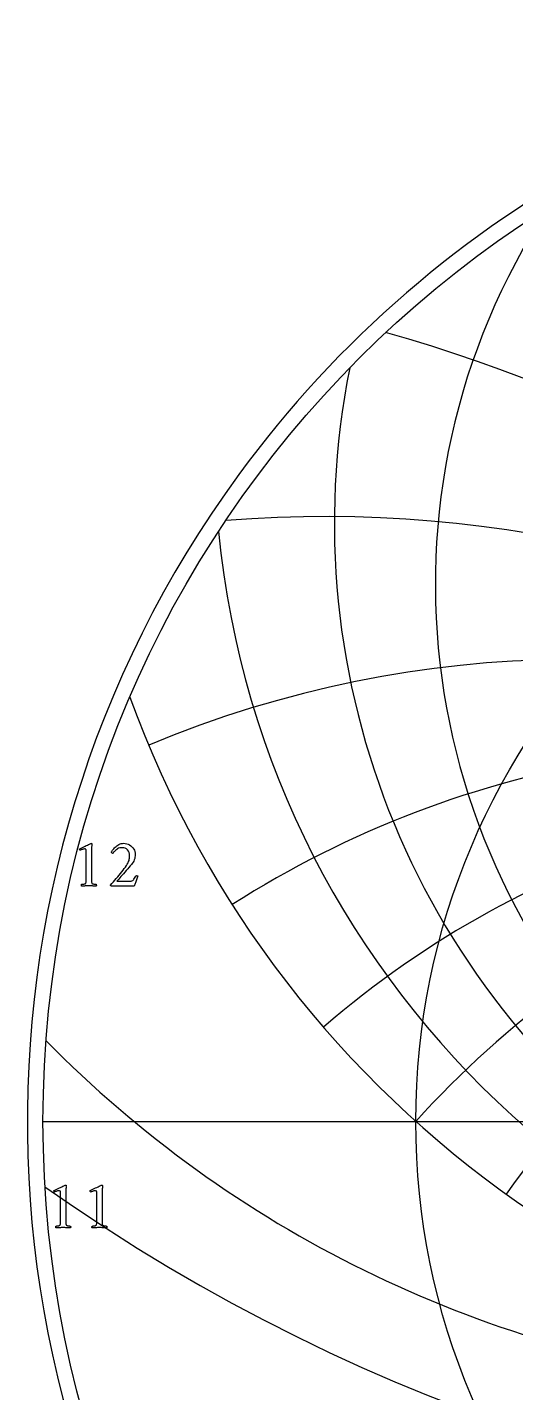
# Model space of a CAD drawing. Header units: millimetres. Extents: x -71 to 71, y -71 to 73.
# Drawn here: x -71.2 to -39.5, y -17.6 to 71.2 of the extents above; entities that cross this region are included whole.
import ezdxf

# ---------------------------------------------------------------- set-up
doc = ezdxf.new("R2010")
doc.units = ezdxf.units.MM
for name, color, linetype in [('CUT_OUTER', 1, 'Continuous'), ('ENGRAVE', 7, 'Continuous'), ('ENGRAVE_FINE', 8, 'Continuous'), ('TEXT', 5, 'Continuous')]:
    doc.layers.add(name, color=color, linetype=linetype)

msp = doc.modelspace()

# ---------------------------------------------------------------- linework, layer by layer
at = {"layer": 'CUT_OUTER'}
for centre, radius, start, end in [((-0.0002, -0.0002), 71.2199, 143.788848, 87.803032), ((-0.0008, 0.001), 71.2187, 92.196158, 143.789292)]:
    msp.add_arc(centre, radius, start, end, dxfattribs=at)
at = {"layer": 'ENGRAVE'}
msp.add_lwpolyline([(-70.2, 0), (70.2, 0)], dxfattribs=at)
for radius in [70.2, 45.9522]:
    msp.add_circle((0, 0), radius, dxfattribs=at)
for centre, radius, start, end in [((0, 34.912), 44.6795, 146.69677, 33.30323), ((0, 38.9367), 51.2495, 168.649585, 11.350415), ((0, 44.1398), 59.0705, 185.608142, 354.391858), ((0, 51.0351), 68.6745, 199.959035, 340.040965), ((0, -41.3755), 61.8348, 42, 138), ((0, -41.3755), 61.8348, 42, 138), ((-15.7182, 58.6612), 76.1564, 224.535726, 263.111304)]:
    msp.add_arc(centre, radius, start, end, dxfattribs=at)
at = {"layer": 'ENGRAVE_FINE'}
for centre, radius, start, end in [((-73.6918, -41.3755), 96.1978, 15.907198, 74.457561), ((-73.6918, -41.3755), 96.1978, 15.907198, 74.457561), ((-51.8855, -41.3755), 80.7195, 20.296793, 94.565762), ((-51.8855, -41.3755), 80.7195, 20.296793, 94.565762), ((-35.7003, -41.3755), 71.4006, 24.992282, 112.762358), ((-35.7003, -41.3755), 71.4006, 24.992282, 112.762358), ((-22.506, -41.3755), 65.8032, 30.089288, 122.535602), ((-22.506, -41.3755), 65.8032, 30.089288, 122.535602), ((-10.9031, -41.3755), 62.7887, 35.707517, 130.834526), ((-10.9031, -41.3755), 62.7887, 35.707517, 130.834526), ((10.9031, -41.3755), 62.7887, 49.165474, 144.292483), ((10.9031, -41.3755), 62.7887, 49.165474, 144.292483), ((0, 94.8287), 121.3592, 234.73332, 305.26668)]:
    msp.add_arc(centre, radius, start, end, dxfattribs=at)
at = {"layer": 'TEXT'}
for points in [[(-67.3886, 15.8104), (-67.3886, 17.5596), (-67.3898, 17.6025), (-67.3936, 17.6382), (-67.3998, 17.6667), (-67.4085, 17.688), (-67.4203, 17.7035), (-67.4357, 17.7146), (-67.4546, 17.7213), (-67.4772, 17.7235), (-67.5048, 17.7214), (-67.5392, 17.7152), (-67.5801, 17.7048), (-67.6277, 17.6903), (-67.6756, 17.6743), (-67.7174, 17.6598), (-67.7531, 17.6467), (-67.7827, 17.6349), (-67.8002, 17.6512), (-67.8126, 17.6692), (-67.8201, 17.6889), (-67.8226, 17.7102), (-67.8226, 17.7105), (-67.8226, 17.7113), (-67.8226, 17.7127), (-67.8226, 17.7146), (-67.822, 17.7226), (-67.8204, 17.729), (-67.8176, 17.7337), (-67.8137, 17.7368), (-67.7256, 17.7768), (-67.6383, 17.817), (-67.5518, 17.8576), (-67.4661, 17.8984), (-67.3845, 17.9376), (-67.31, 17.9731), (-67.2427, 18.0051), (-67.1827, 18.0335), (-67.133, 18.0567), (-67.0969, 18.0733), (-67.0743, 18.0833), (-67.0653, 18.0866), (-67.0565, 18.0866), (-67.0462, 18.0849), (-67.0377, 18.08), (-67.0307, 18.0717), (-67.0255, 18.06), (-67.0213, 18.0473), (-67.0177, 18.0357), (-67.0147, 18.0252), (-67.0122, 18.0157), (-67.0133, 18.009), (-67.0166, 17.9886), (-67.0222, 17.9547), (-67.0299, 17.9072), (-67.0377, 17.8473), (-67.0432, 17.7761), (-67.0465, 17.6934), (-67.0476, 17.5995), (-67.0476, 15.8104), (-67.0475, 15.7625), (-67.0471, 15.7163), (-67.0464, 15.6717), (-67.0454, 15.6288), (-67.0433, 15.5887), (-67.0393, 15.5525), (-67.0334, 15.5201), (-67.0255, 15.4916), (-67.018, 15.4808), (-67.0044, 15.4705), (-66.9848, 15.4608), (-66.9591, 15.4517), (-66.9299, 15.4435), (-66.8998, 15.4368), (-66.869, 15.4314), (-66.8373, 15.4274), (-66.8075, 15.4244), (-66.7825, 15.4224), (-66.7621, 15.4211), (-66.7465, 15.4207), (-66.7405, 15.4102), (-66.736, 15.3964), (-66.7328, 15.3792), (-66.731, 15.3587), (-66.7311, 15.3382), (-66.7338, 15.3211), (-66.7389, 15.3072), (-66.7465, 15.2967), (-66.8115, 15.301), (-66.8738, 15.305), (-66.9333, 15.3088), (-66.99, 15.3122), (-67.0465, 15.3151), (-67.1052, 15.3172), (-67.1661, 15.3184), (-67.2292, 15.3189), (-67.2898, 15.3184), (-67.3476, 15.3172), (-67.4027, 15.3151), (-67.455, 15.3122), (-67.5079, 15.3088), (-67.5646, 15.305), (-67.6252, 15.301), (-67.6897, 15.2967), (-67.6973, 15.3072), (-67.7025, 15.3211), (-67.7051, 15.3382), (-67.7052, 15.3587), (-67.7034, 15.3792), (-67.7003, 15.3964), (-67.6957, 15.4102), (-67.6897, 15.4207), (-67.6741, 15.4211), (-67.6538, 15.4224), (-67.6287, 15.4244), (-67.599, 15.4274), (-67.5673, 15.4314), (-67.5364, 15.4368), (-67.5064, 15.4435), (-67.4772, 15.4517), (-67.4517, 15.4608), (-67.4329, 15.4705), (-67.4207, 15.4808), (-67.4152, 15.4916), (-67.4071, 15.5201), (-67.4008, 15.5525), (-67.3961, 15.5887), (-67.393, 15.6288), (-67.3911, 15.6717), (-67.3897, 15.7163), (-67.3889, 15.7625), (-67.3886, 15.8104)], [(-64.0319, 15.9565), (-64.0543, 15.9016), (-64.0773, 15.8431), (-64.1008, 15.7809), (-64.1249, 15.7152), (-64.1487, 15.6489), (-64.1714, 15.5851), (-64.193, 15.5238), (-64.2135, 15.465), (-64.2317, 15.4121), (-64.2467, 15.3687), (-64.2583, 15.3346), (-64.2666, 15.31), (-65.7634, 15.31), (-65.7702, 15.3151), (-65.7772, 15.3216), (-65.7846, 15.3295), (-65.7922, 15.3388), (-65.799, 15.3483), (-65.8038, 15.3571), (-65.8067, 15.3649), (-65.8077, 15.372), (-65.7163, 15.475), (-65.6239, 15.5801), (-65.5303, 15.6875), (-65.4357, 15.7971), (-65.3416, 15.9076), (-65.2497, 16.0174), (-65.16, 16.1268), (-65.0726, 16.2355), (-64.9892, 16.3418), (-64.912, 16.4437), (-64.8409, 16.5411), (-64.7759, 16.6341), (-64.7154, 16.7285), (-64.6668, 16.8168), (-64.6301, 16.899), (-64.6054, 16.9751), (-64.5889, 17.049), (-64.5771, 17.1245), (-64.5701, 17.2018), (-64.5677, 17.2806), (-64.5762, 17.3869), (-64.6015, 17.4843), (-64.6437, 17.5729), (-64.7028, 17.6526), (-64.7749, 17.7185), (-64.8561, 17.7655), (-64.9465, 17.7938), (-65.046, 17.8032), (-65.1296, 17.7985), (-65.2076, 17.7844), (-65.2801, 17.7608), (-65.3471, 17.7279), (-65.4083, 17.6894), (-65.4634, 17.6493), (-65.5124, 17.6075), (-65.5553, 17.564), (-65.5918, 17.5225), (-65.6217, 17.4866), (-65.6449, 17.4561), (-65.6615, 17.4312), (-65.675, 17.433), (-65.6887, 17.4384), (-65.7026, 17.4474), (-65.7169, 17.46), (-65.7295, 17.4734), (-65.7385, 17.4849), (-65.7439, 17.4944), (-65.7457, 17.5021), (-65.7361, 17.5254), (-65.7208, 17.5557), (-65.6996, 17.593), (-65.6726, 17.6371), (-65.6398, 17.6853), (-65.6012, 17.7345), (-65.5568, 17.7849), (-65.5065, 17.8364), (-65.4513, 17.8865), (-65.392, 17.9327), (-65.3284, 17.9751), (-65.2608, 18.0135), (-65.1889, 18.0455), (-65.113, 18.0683), (-65.0328, 18.082), (-64.9486, 18.0866), (-64.8468, 18.0801), (-64.7498, 18.0606), (-64.6575, 18.0281), (-64.5699, 17.9825), (-64.4891, 17.9268), (-64.4172, 17.8635), (-64.3541, 17.7928), (-64.2998, 17.7146), (-64.2562, 17.6313), (-64.2251, 17.5452), (-64.2064, 17.4564), (-64.2002, 17.3648), (-64.2043, 17.2732), (-64.2168, 17.1843), (-64.2375, 17.0982), (-64.2666, 17.0149), (-64.3028, 16.9344), (-64.3452, 16.8566), (-64.3936, 16.7816), (-64.4482, 16.7094), (-64.5255, 16.6149), (-64.607, 16.5173), (-64.6927, 16.4167), (-64.7825, 16.313), (-64.8731, 16.2095), (-64.9613, 16.1093), (-65.047, 16.0125), (-65.1301, 15.9189), (-65.2079, 15.8316), (-65.2774, 15.7534), (-65.3385, 15.6843), (-65.3914, 15.6244), (-64.5323, 15.6244), (-64.471, 15.6295), (-64.4155, 15.6449), (-64.3658, 15.6705), (-64.3219, 15.7063), (-64.2817, 15.7527), (-64.2428, 15.8099), (-64.2053, 15.8778), (-64.1692, 15.9565), (-64.1628, 15.9682), (-64.1526, 15.9765), (-64.1384, 15.9815), (-64.1205, 15.9831), (-64.1127, 15.9826), (-64.1027, 15.9809), (-64.0906, 15.9781), (-64.0762, 15.9743), (-64.0618, 15.9698), (-64.0496, 15.9654), (-64.0396, 15.961), (-64.0319, 15.9565)], [(-69.0554, -6.4202), (-69.0554, -4.6709), (-69.0566, -4.628), (-69.0603, -4.5923), (-69.0666, -4.5638), (-69.0753, -4.5425), (-69.0871, -4.527), (-69.1024, -4.516), (-69.1214, -4.5093), (-69.1439, -4.5071), (-69.1716, -4.5092), (-69.2059, -4.5154), (-69.2469, -4.5258), (-69.2945, -4.5403), (-69.3424, -4.5562), (-69.3842, -4.5708), (-69.4199, -4.5839), (-69.4495, -4.5957), (-69.4669, -4.5793), (-69.4794, -4.5613), (-69.4869, -4.5417), (-69.4893, -4.5204), (-69.4893, -4.5201), (-69.4893, -4.5193), (-69.4893, -4.5179), (-69.4893, -4.516), (-69.4888, -4.5079), (-69.4871, -4.5016), (-69.4844, -4.4969), (-69.4805, -4.4938), (-69.3923, -4.4538), (-69.305, -4.4135), (-69.2185, -4.373), (-69.1329, -4.3322), (-69.0512, -4.293), (-68.9768, -4.2574), (-68.9095, -4.2255), (-68.8494, -4.1971), (-68.7998, -4.1739), (-68.7636, -4.1573), (-68.7411, -4.1473), (-68.7321, -4.144), (-68.7232, -4.144), (-68.713, -4.1456), (-68.7044, -4.1506), (-68.6975, -4.1589), (-68.6922, -4.1705), (-68.6881, -4.1833), (-68.6845, -4.1949), (-68.6814, -4.2054), (-68.679, -4.2148), (-68.6801, -4.2216), (-68.6834, -4.2419), (-68.6889, -4.2759), (-68.6967, -4.3233), (-68.7044, -4.3832), (-68.7099, -4.4545), (-68.7133, -4.5371), (-68.7144, -4.6311), (-68.7144, -6.4202), (-68.7142, -6.468), (-68.7138, -6.5143), (-68.7131, -6.5588), (-68.7122, -6.6017), (-68.7101, -6.6419), (-68.7061, -6.6781), (-68.7001, -6.7105), (-68.6922, -6.739), (-68.6848, -6.7498), (-68.6712, -6.76), (-68.6516, -6.7697), (-68.6258, -6.7789), (-68.5966, -6.787), (-68.5666, -6.7938), (-68.5357, -6.7992), (-68.504, -6.8032), (-68.4743, -6.8061), (-68.4492, -6.8082), (-68.4289, -6.8094), (-68.4132, -6.8099), (-68.4073, -6.8204), (-68.4027, -6.8342), (-68.3995, -6.8514), (-68.3977, -6.8719), (-68.3979, -6.8923), (-68.4005, -6.9095), (-68.4056, -6.9233), (-68.4132, -6.9339), (-68.4783, -6.9296), (-68.5406, -6.9255), (-68.6001, -6.9218), (-68.6568, -6.9184), (-68.7133, -6.9154), (-68.7719, -6.9134), (-68.8328, -6.9121), (-68.8959, -6.9117), (-68.9566, -6.9121), (-69.0144, -6.9134), (-69.0695, -6.9154), (-69.1218, -6.9184), (-69.1747, -6.9218), (-69.2314, -6.9255), (-69.292, -6.9296), (-69.3565, -6.9339), (-69.3641, -6.9233), (-69.3692, -6.9095), (-69.3719, -6.8923), (-69.372, -6.8719), (-69.3702, -6.8514), (-69.367, -6.8342), (-69.3624, -6.8204), (-69.3565, -6.8099), (-69.3409, -6.8094), (-69.3205, -6.8082), (-69.2955, -6.8061), (-69.2657, -6.8032), (-69.234, -6.7992), (-69.2032, -6.7938), (-69.1731, -6.787), (-69.1439, -6.7789), (-69.1185, -6.7697), (-69.0996, -6.76), (-69.0875, -6.7498), (-69.0819, -6.739), (-69.0739, -6.7105), (-69.0675, -6.6781), (-69.0628, -6.6419), (-69.0598, -6.6017), (-69.0579, -6.5588), (-69.0565, -6.5143), (-69.0556, -6.468), (-69.0554, -6.4202)], [(-66.6995, -6.4202), (-66.6995, -4.6709), (-66.7007, -4.628), (-66.7044, -4.5923), (-66.7107, -4.5638), (-66.7194, -4.5425), (-66.7312, -4.527), (-66.7465, -4.516), (-66.7655, -4.5093), (-66.788, -4.5071), (-66.8157, -4.5092), (-66.85, -4.5154), (-66.891, -4.5258), (-66.9386, -4.5403), (-66.9865, -4.5562), (-67.0283, -4.5708), (-67.064, -4.5839), (-67.0936, -4.5957), (-67.111, -4.5793), (-67.1235, -4.5613), (-67.131, -4.5417), (-67.1334, -4.5204), (-67.1334, -4.5201), (-67.1334, -4.5193), (-67.1334, -4.5179), (-67.1334, -4.516), (-67.1329, -4.5079), (-67.1312, -4.5016), (-67.1285, -4.4969), (-67.1246, -4.4938), (-67.0364, -4.4538), (-66.9491, -4.4135), (-66.8626, -4.373), (-66.777, -4.3322), (-66.6953, -4.293), (-66.6209, -4.2574), (-66.5536, -4.2255), (-66.4935, -4.1971), (-66.4439, -4.1739), (-66.4077, -4.1573), (-66.3852, -4.1473), (-66.3762, -4.144), (-66.3673, -4.144), (-66.3571, -4.1456), (-66.3485, -4.1506), (-66.3416, -4.1589), (-66.3363, -4.1705), (-66.3322, -4.1833), (-66.3286, -4.1949), (-66.3255, -4.2054), (-66.323, -4.2148), (-66.3242, -4.2216), (-66.3275, -4.2419), (-66.333, -4.2759), (-66.3408, -4.3233), (-66.3485, -4.3832), (-66.354, -4.4545), (-66.3574, -4.5371), (-66.3585, -4.6311), (-66.3585, -6.4202), (-66.3583, -6.468), (-66.3579, -6.5143), (-66.3572, -6.5588), (-66.3563, -6.6017), (-66.3542, -6.6419), (-66.3502, -6.6781), (-66.3442, -6.7105), (-66.3363, -6.739), (-66.3289, -6.7498), (-66.3153, -6.76), (-66.2956, -6.7697), (-66.2699, -6.7789), (-66.2407, -6.787), (-66.2107, -6.7938), (-66.1798, -6.7992), (-66.1481, -6.8032), (-66.1184, -6.8061), (-66.0933, -6.8082), (-66.073, -6.8094), (-66.0573, -6.8099), (-66.0514, -6.8204), (-66.0468, -6.8342), (-66.0436, -6.8514), (-66.0418, -6.8719), (-66.042, -6.8923), (-66.0446, -6.9095), (-66.0497, -6.9233), (-66.0573, -6.9339), (-66.1224, -6.9296), (-66.1847, -6.9255), (-66.2442, -6.9218), (-66.3009, -6.9184), (-66.3574, -6.9154), (-66.416, -6.9134), (-66.4769, -6.9121), (-66.54, -6.9117), (-66.6007, -6.9121), (-66.6585, -6.9134), (-66.7136, -6.9154), (-66.7659, -6.9184), (-66.8188, -6.9218), (-66.8755, -6.9255), (-66.9361, -6.9296), (-67.0006, -6.9339), (-67.0082, -6.9233), (-67.0133, -6.9095), (-67.016, -6.8923), (-67.0161, -6.8719), (-67.0143, -6.8514), (-67.0111, -6.8342), (-67.0065, -6.8204), (-67.0006, -6.8099), (-66.985, -6.8094), (-66.9646, -6.8082), (-66.9396, -6.8061), (-66.9098, -6.8032), (-66.8781, -6.7992), (-66.8473, -6.7938), (-66.8172, -6.787), (-66.788, -6.7789), (-66.7626, -6.7697), (-66.7437, -6.76), (-66.7316, -6.7498), (-66.726, -6.739), (-66.718, -6.7105), (-66.7116, -6.6781), (-66.7069, -6.6419), (-66.7039, -6.6017), (-66.702, -6.5588), (-66.7006, -6.5143), (-66.6997, -6.468), (-66.6995, -6.4202)]]:
    msp.add_lwpolyline(points, close=True, dxfattribs=at)

doc.saveas('drawing.dxf')
